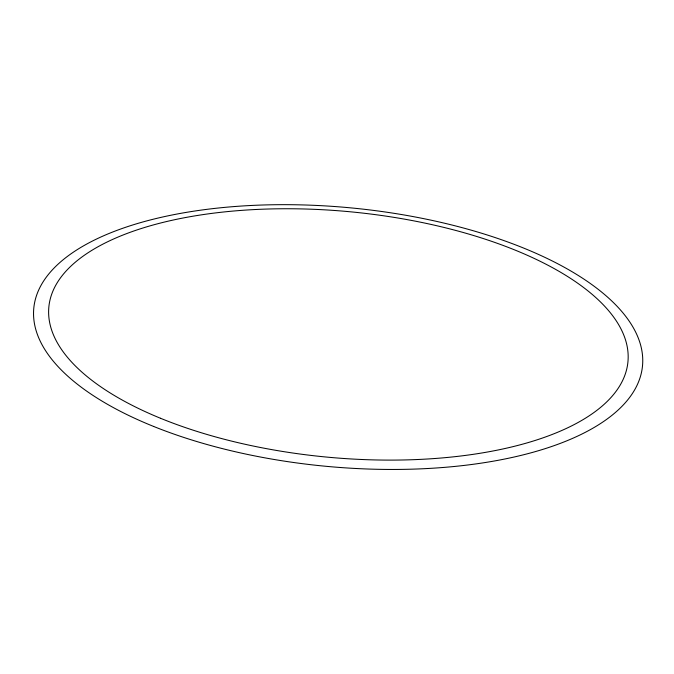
<?xml version="1.0" encoding="UTF-8"?>
<svg xmlns="http://www.w3.org/2000/svg" width="674" height="674" viewBox="0 0 674 674"><rect width="100%" height="100%" fill="white"/><g stroke="black" fill="none" stroke-linecap="round" stroke-linejoin="round"><path stroke-width="1.01" d="M153.664 426.457A305.718 129.804 5.4 0 0 640.3 376.935A305.718 129.804 5.4 0 0 220.465 207.794A305.718 129.804 5.4 0 0 153.664 426.457M160.53 418.276A290.831 123.207 5.4 0 0 625.447 373.581A290.831 123.207 5.4 0 0 229.211 211.425A290.831 123.207 5.4 0 0 160.53 418.276"/></g></svg>
